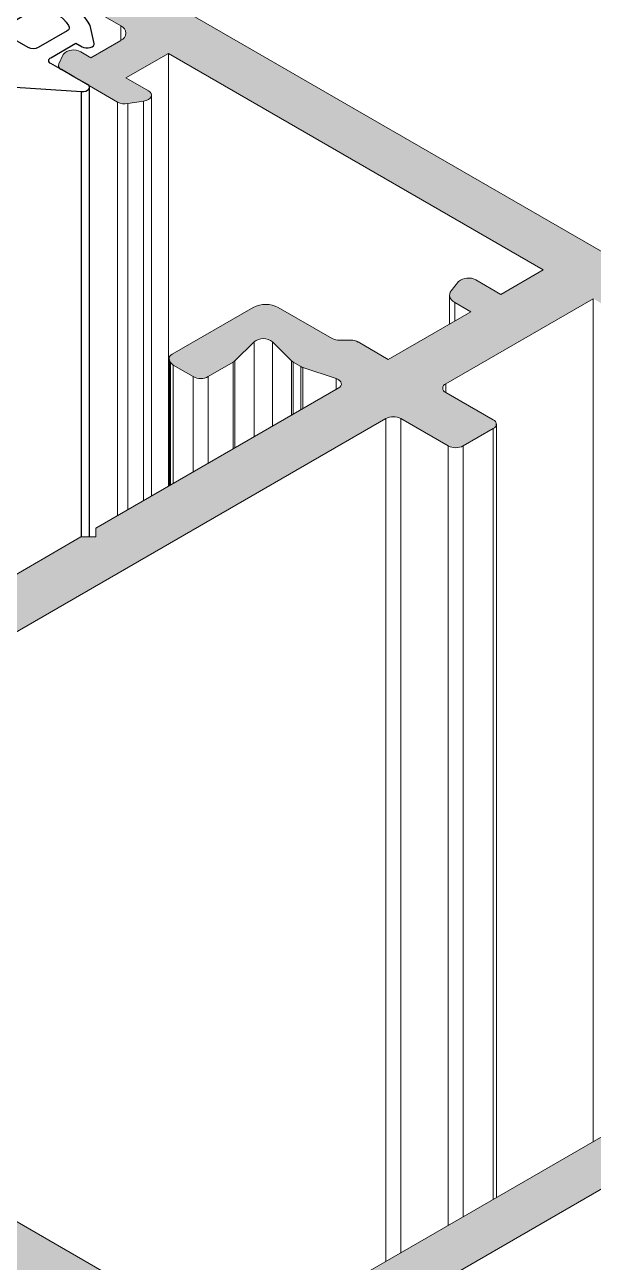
# Model space of a CAD drawing. Header units: millimetres. Extents: x 12 to 3612, y 18 to 315.
# Drawn here: x 344.38 to 353.38, y 232.3 to 251.9 of the extents above; entities that cross this region are included whole.
import ezdxf

# ---------------------------------------------------------------- set-up
doc = ezdxf.new("R2010")
doc.units = ezdxf.units.MM
doc.linetypes.add('SLD-Katı', pattern=[0])

# ---------------------------------------------------------------- blocks, each defined once
blk = doc.blocks.new('MN50ICV_F.G.')
h = blk.add_hatch(color=253)
h.paths.add_polyline_path([(-116.097, 530.55), (-96.097, 542.097), (-117.761, 554.603, 0.243683), (-117.998, 554.603), (-119.662, 553.643), (-119.582, 553.597), (-119.119, 553.33, 0.163443), (-118.957, 553.305), (-118.707, 553.343), (-118.667, 553.353), (-118.632, 553.368), (-118.605, 553.388), (-118.588, 553.412), (-118.583, 553.437), (-118.588, 553.462), (-118.605, 553.485), (-118.632, 553.505), (-118.79, 553.597), (-118.315, 553.871, -0.243681), (-117.919, 553.871), (-116.572, 553.094, -0.690067), (-116.572, 552.865), (-117.048, 552.591), (-117.206, 552.682, 0.363771), (-117.487, 552.639), (-117.554, 552.495, 0.316303), (-117.531, 552.413, 0.08095), (-117.511, 552.401), (-117.315, 552.288), (-117.266, 552.26), (-117.101, 552.164), (-116.622, 551.888, 0.163438), (-116.46, 551.863), (-116.21, 551.902), (-116.17, 551.911), (-116.135, 551.927), (-116.108, 551.947), (-116.091, 551.97), (-116.086, 551.995), (-116.091, 552.021), (-116.108, 552.044), (-116.135, 552.064), (-116.491, 552.27), (-115.818, 552.658), (-109.879, 549.23), (-110.552, 548.841), (-110.949, 549.07, 0.316575), (-111.22, 549.043), (-111.338, 548.897), (-111.353, 548.874), (-111.362, 548.849), (-111.364, 548.825), (-111.36, 548.8), (-111.35, 548.776), (-111.333, 548.754), (-111.31, 548.733), (-111.282, 548.714), (-111.028, 548.567), (-112.335, 547.812), (-112.81, 548.087, 0.128034), (-112.929, 548.115), (-113.106, 548.115, -0.12804), (-113.225, 548.144), (-114.077, 548.636, 0.243681), (-114.473, 548.636), (-115.757, 547.894, 0.407668), (-115.801, 547.801), (-115.784, 547.764, 0.152577), (-115.741, 547.721), (-115.424, 547.538, 0.243685), (-115.186, 547.538), (-114.79, 547.767, 0.065297), (-114.763, 547.787), (-114.46, 548.09, -0.3456), (-114.169, 548.09), (-113.867, 547.787, 0.065216), (-113.84, 547.767), (-113.72, 547.698, 0.050262), (-113.686, 547.682), (-113.162, 547.508), (-113.131, 547.495), (-113.106, 547.478), (-113.088, 547.458), (-113.079, 547.436), (-113.078, 547.414), (-113.087, 547.393), (-113.103, 547.373), (-113.127, 547.355), (-116.969, 545.137), (-116.969, 545), (-117.206, 545), (-121.048, 542.782, -0.296053), (-121.312, 542.803), (-121.615, 543.105, 0.065144), (-121.641, 543.125), (-121.761, 543.194, 0.050205), (-121.796, 543.21), (-122.32, 543.384), (-122.355, 543.4), (-122.382, 543.42), (-122.398, 543.443), (-122.404, 543.468), (-122.398, 543.493), (-122.382, 543.517), (-122.355, 543.537), (-122.32, 543.552), (-121.796, 543.727, 0.050328), (-121.761, 543.742), (-121.365, 543.971, 0.690045), (-121.365, 544.109), (-121.682, 544.291, 0.091497), (-121.757, 544.317), (-121.819, 544.326, 0.163435), (-121.982, 544.301), (-123.424, 543.468, 0.69007), (-123.424, 543.24), (-123.147, 543.08, 0.128038), (-123.028, 543.051), (-122.85, 543.051, -0.128021), (-122.732, 543.023), (-122.414, 542.839, -0.267593), (-122.364, 542.771), (-122.364, 542.668, 0.267633), (-122.315, 542.6), (-120.889, 541.776, -0.690082), (-120.889, 541.639), (-124.414, 539.604, -0.243689), (-124.652, 539.604), (-127.266, 541.113, 0.243683), (-127.503, 541.113), (-128.058, 540.793, 0.690064), (-128.058, 540.656), (-127.986, 540.614, -0.014374), (-127.338, 540.241), (-125.444, 539.147, -0.690082), (-125.444, 539.01), (-127.979, 537.547, 0.690051), (-127.979, 537.41), (-126.751, 536.701), (-126.711, 536.684), (-126.664, 536.674), (-126.614, 536.673), (-126.565, 536.68), (-126.523, 536.696), (-126.49, 536.718), (-126.47, 536.744), (-126.464, 536.773), (-126.499, 537.351, -0.28506), (-126.45, 537.423), (-126.078, 537.638, -0.243679), (-125.84, 537.638), (-118.196, 533.225, -0.690024), (-118.196, 533.088), (-118.569, 532.873, -0.132752), (-118.693, 532.845), (-119.695, 532.865), (-119.745, 532.862), (-119.791, 532.85), (-119.829, 532.831), (-119.855, 532.807), (-119.868, 532.779), (-119.866, 532.75), (-119.85, 532.723), (-119.82, 532.7), (-118.31, 531.828, -0.070181), (-118.298, 531.821, 0.162685), (-118.136, 531.796), (-118.074, 531.806, 0.091506), (-117.998, 531.831), (-117.879, 531.899, 0.690045), (-117.879, 532.037), (-118.117, 532.174, -0.69007), (-118.117, 532.311), (-117.325, 532.768, -0.243677), (-117.087, 532.768), (-115.513, 531.859, -0.267629), (-115.464, 531.791), (-115.464, 531.414, -0.267577), (-115.513, 531.345), (-115.978, 531.076, -0.243689), (-116.216, 531.076), (-116.454, 531.213, 0.243681), (-116.691, 531.213), (-116.81, 531.145, 0.152593), (-116.854, 531.101), (-116.87, 531.065, 0.407651), (-116.827, 530.972), (-116.815, 530.965), (-116.176, 530.596, -0.080618), (-116.163, 530.588)])
h.paths.add_polyline_path([(-125.325, 538.255), (-119.543, 541.594, 0.69007), (-119.543, 541.731), (-120.414, 542.234), (-112.374, 546.875, -0.243681), (-112.137, 546.875), (-111.384, 546.441, 0.243683), (-111.147, 546.441), (-110.671, 546.715, 0.690064), (-110.671, 546.852), (-111.424, 547.287, -0.690064), (-111.424, 547.424), (-109.087, 548.773), (-97.522, 542.097), (-114.751, 532.151)], flags=16)
at = {"color": 7, "linetype": 'SLD-Katı', "lineweight": 15, "ltscale": 10}
for p, q in [((-96.097, 542.097), (-117.761, 554.603)), ((-117.919, 553.871), (-116.572, 553.094)), ((-116.572, 552.865), (-117.048, 552.591)), ((-117.487, 552.639), (-117.554, 552.495)), ((-117.048, 552.591), (-117.206, 552.682)), ((-116.491, 552.27), (-115.818, 552.658)), ((-115.818, 552.658), (-109.879, 549.23)), ((-115.818, 545.802), (-115.818, 552.658)), ((-117.56, 552.47), (-117.56, 552.429)), ((-117.511, 552.401), (-116.622, 551.888)), ((-116.135, 552.064), (-116.491, 552.27)), ((-116.46, 551.863), (-116.21, 551.902)), ((-116.086, 545.647), (-116.086, 551.995)), ((-109.879, 549.23), (-110.552, 548.841)), ((-111.22, 549.043), (-111.338, 548.897)), ((-110.552, 548.841), (-110.949, 549.07)), ((-109.087, 548.773), (-111.424, 547.424)), ((-111.365, 548.828), (-111.365, 548.373)), ((-111.282, 548.714), (-111.028, 548.567)), ((-109.087, 535.42), (-109.087, 548.773)), ((-115.757, 547.894), (-114.473, 548.636)), ((-114.077, 548.636), (-113.225, 548.144)), ((-112.335, 547.812), (-111.028, 548.567)), ((-112.929, 548.115), (-113.106, 548.115)), ((-114.763, 547.787), (-114.46, 548.09)), ((-114.169, 548.09), (-113.867, 547.787)), ((-112.81, 548.087), (-112.335, 547.812)), ((-115.807, 547.826), (-115.807, 545.808)), ((-115.801, 547.801), (-115.784, 547.764)), ((-115.424, 547.538), (-115.741, 547.721)), ((-115.186, 547.538), (-114.79, 547.767)), ((-113.84, 547.767), (-113.72, 547.698)), ((-113.686, 547.682), (-113.162, 547.508)), ((-116.969, 545.137), (-113.127, 547.355)), ((-111.424, 547.287), (-110.671, 546.852)), ((-112.374, 546.875), (-120.414, 542.234)), ((-112.137, 546.875), (-111.384, 546.441)), ((-110.622, 534.534), (-110.622, 546.784)), ((-111.147, 546.441), (-110.671, 546.715)), ((-121.048, 542.782), (-117.206, 545)), ((-117.206, 545), (-116.969, 545)), ((-116.969, 545), (-116.969, 545.137)), ((-116.097, 530.55), (-96.097, 542.097)), ((-97.522, 542.097), (-114.751, 532.151)), ((-125.325, 538.255), (-114.751, 532.151))]:
    blk.add_line(p, q, dxfattribs=at)
at = {"color": 8, "linetype": 'SLD-Katı', "lineweight": 15, "ltscale": 10}
for p, q in [((-116.572, 552.865), (-116.572, 553.094)), ((-116.622, 545.337), (-116.622, 551.888)), ((-116.46, 545.431), (-116.46, 551.863)), ((-116.21, 545.575), (-116.21, 551.902)), ((-111.282, 548.42), (-111.282, 548.714)), ((-114.46, 546.585), (-114.46, 548.09)), ((-114.169, 546.753), (-114.169, 548.09)), ((-115.801, 545.811), (-115.801, 547.801)), ((-115.784, 545.821), (-115.784, 547.764)), ((-115.741, 545.846), (-115.741, 547.721)), ((-114.79, 546.395), (-114.79, 547.767)), ((-114.763, 546.411), (-114.763, 547.787)), ((-113.867, 546.928), (-113.867, 547.787)), ((-113.84, 546.943), (-113.84, 547.767)), ((-115.424, 546.029), (-115.424, 547.538)), ((-115.186, 546.166), (-115.186, 547.538)), ((-113.72, 547.013), (-113.72, 547.698)), ((-113.686, 547.033), (-113.686, 547.682)), ((-113.162, 547.335), (-113.162, 547.508)), ((-111.424, 547.287), (-111.424, 547.424)), ((-112.374, 533.523), (-112.374, 546.875)), ((-112.137, 533.66), (-112.137, 546.875)), ((-110.671, 534.506), (-110.671, 546.715)), ((-111.384, 534.094), (-111.384, 546.441)), ((-111.147, 534.231), (-111.147, 546.441))]:
    blk.add_line(p, q, dxfattribs=at)
at = {"color": 35}
for p, q in [((-117.193, 545), (-117.193, 552.054)), ((-117.068, 545), (-117.068, 552.119))]:
    blk.add_line(p, q, dxfattribs=at)
at = {"color": 35, "flags": 128}
blk.add_lwpolyline([(-119.056, 552.175), (-117.193, 552.054), (-117.158, 552.055), (-117.126, 552.062), (-117.099, 552.074), (-117.079, 552.091), (-117.069, 552.11), (-117.07, 552.13), (-117.081, 552.148), (-117.101, 552.164), (-117.315, 552.288), (-117.511, 552.401, -0.08095), (-117.531, 552.413), (-117.681, 552.499, -0.690056), (-117.681, 552.591), (-117.284, 552.82), (-117.185, 552.763), (-117.157, 552.751), (-117.124, 552.745), (-117.09, 552.745), (-117.057, 552.751), (-117.028, 552.762), (-117.007, 552.778), (-116.996, 552.797), (-116.995, 552.817), (-117.058, 553.099, 0.302799), (-117.832, 553.545)], format="xyb", dxfattribs=at)
blk.add_lwpolyline([(-118.434, 553.071), (-117.975, 553.336, -0.157273), (-117.872, 553.353), (-117.827, 553.348, -0.258351), (-117.401, 553.101), (-117.391, 553.075, -0.382221), (-117.421, 553.016), (-117.879, 552.751, -0.243687), (-118.038, 552.751), (-118.434, 552.98, -0.690072)], format="xyb", close=True, dxfattribs=at)
at = {"color": 7, "linetype": 'SLD-Katı', "lineweight": 15, "ltscale": 10, "flags": 128}
for points in [[(-117.101, 552.164), (-117.081, 552.148), (-117.07, 552.13), (-117.069, 552.11), (-117.079, 552.091), (-117.099, 552.074), (-117.126, 552.062), (-117.158, 552.055), (-117.193, 552.054)], [(-116.135, 552.064), (-116.108, 552.044), (-116.091, 552.021), (-116.086, 551.995), (-116.091, 551.97), (-116.108, 551.947), (-116.135, 551.927), (-116.17, 551.911), (-116.21, 551.902)], [(-111.282, 548.714), (-111.31, 548.733), (-111.333, 548.754), (-111.35, 548.776), (-111.36, 548.8), (-111.364, 548.825), (-111.362, 548.849), (-111.353, 548.874), (-111.338, 548.897)], [(-113.162, 547.508), (-113.131, 547.495), (-113.106, 547.478), (-113.088, 547.458), (-113.079, 547.436), (-113.078, 547.414), (-113.087, 547.393), (-113.103, 547.373), (-113.127, 547.355)]]:
    blk.add_lwpolyline(points, dxfattribs=at)
at = {"color": 7, "linetype": 'SLD-Katı', "lineweight": 15, "ltscale": 100}
for centre, radius, start, end in [((-116.616, 552.98), 0.122, 290.7831, 69.2162), ((-117.321, 552.493), 0.221, 58.8131, 138.7728), ((-117.485, 552.47), 0.0739, 160.5374, 249.2587), ((-116.504, 552.117), 0.258, 242.6428, 279.7719), ((-111.065, 548.864), 0.237, 60.6793, 130.9452), ((-114.275, 548.253), 0.43, 62.61, 117.39), ((-114.315, 547.904), 0.236, 51.8698, 128.1305), ((-113.111, 548.358), 0.242, 241.9591, 271.1448), ((-112.924, 547.873), 0.242, 61.9597, 91.1442), ((-115.731, 547.825), 0.0739, 110.7427, 199.4593), ((-115.693, 547.812), 0.103, 207.6544, 242.3548), ((-114.853, 547.879), 0.128, 299.4839, 314.4276), ((-113.777, 547.879), 0.129, 225.582, 240.5073), ((-115.305, 547.767), 0.258, 242.6096, 297.3904), ((-113.626, 547.863), 0.19, 240.3536, 251.8631), ((-111.398, 547.355), 0.0734, 110.7831, 249.2157), ((-112.255, 546.646), 0.258, 62.61, 117.39), ((-110.697, 546.784), 0.0734, 290.7831, 69.2157), ((-111.265, 546.67), 0.258, 242.61, 297.3904)]:
    blk.add_arc(centre, radius, start, end, dxfattribs=at)

msp = doc.modelspace()

# ---------------------------------------------------------------- block references
msp.add_blockref('MN50ICV_F.G.', (462.471, -301.211))
msp.add_blockref('MN50ICV_F.G.', (462.471, -301.211))

doc.saveas('drawing.dxf')
